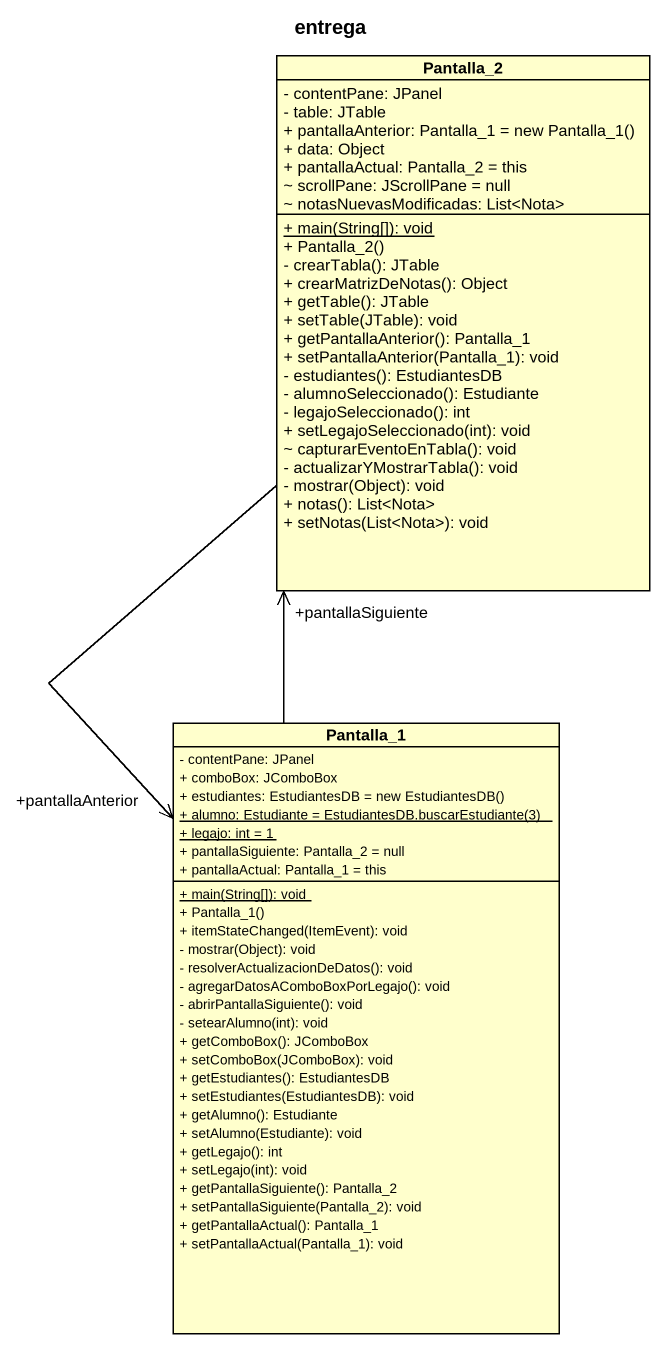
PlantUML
@startuml
title entrega
hide circle
hide empty members
skinparam classAttributeIconSize 0
class Pantalla_2 {
  - contentPane: JPanel
  - table: JTable
  {field} + pantallaAnterior: Pantalla_1 = new Pantalla_1()
  + data: Object
  + pantallaActual: Pantalla_2 = this
  ~ scrollPane: JScrollPane = null
  ~ notasNuevasModificadas: List<Nota>
  {static} + main(String[]): void
  + Pantalla_2()
  - crearTabla(): JTable
  + crearMatrizDeNotas(): Object
  + getTable(): JTable
  + setTable(JTable): void
  + getPantallaAnterior(): Pantalla_1
  + setPantallaAnterior(Pantalla_1): void
  - estudiantes(): EstudiantesDB
  - alumnoSeleccionado(): Estudiante
  - legajoSeleccionado(): int
  + setLegajoSeleccionado(int): void
  ~ capturarEventoEnTabla(): void
  - actualizarYMostrarTabla(): void
  - mostrar(Object): void
  + notas(): List<Nota>
  + setNotas(List<Nota>): void
}
class Pantalla_1 {
  - contentPane: JPanel
  + comboBox: JComboBox
  {field} + estudiantes: EstudiantesDB = new EstudiantesDB()
  {static} {field} + alumno: Estudiante = EstudiantesDB.buscarEstudiante(3)
  {static} + legajo: int = 1
  + pantallaSiguiente: Pantalla_2 = null
  + pantallaActual: Pantalla_1 = this
  {static} + main(String[]): void
  + Pantalla_1()
  + itemStateChanged(ItemEvent): void
  - mostrar(Object): void
  - resolverActualizacionDeDatos(): void
  - agregarDatosAComboBoxPorLegajo(): void
  - abrirPantallaSiguiente(): void
  - setearAlumno(int): void
  + getComboBox(): JComboBox
  + setComboBox(JComboBox): void
  + getEstudiantes(): EstudiantesDB
  + setEstudiantes(EstudiantesDB): void
  + getAlumno(): Estudiante
  + setAlumno(Estudiante): void
  + getLegajo(): int
  + setLegajo(int): void
  + getPantallaSiguiente(): Pantalla_2
  + setPantallaSiguiente(Pantalla_2): void
  + getPantallaActual(): Pantalla_1
  + setPantallaActual(Pantalla_1): void
}
Pantalla_2 --> "+pantallaAnterior" Pantalla_1
Pantalla_1 -up-> "+pantallaSiguiente" Pantalla_2
@enduml
